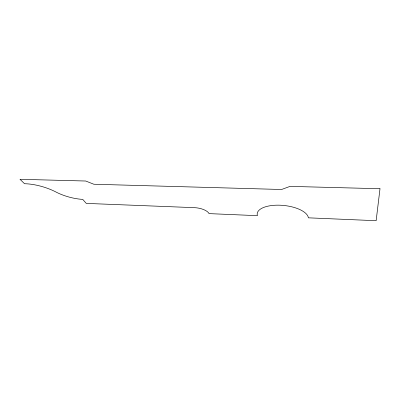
<?xml version="1.0" encoding="UTF-8"?>
<svg xmlns="http://www.w3.org/2000/svg" width="400" height="400" viewBox="0 0 400 400"><rect width="100%" height="100%" fill="white"/><g stroke="black" fill="none" stroke-linecap="round" stroke-linejoin="round"><path stroke-width="0.6" d="M380 188.735L376.14 220.705L308.37 217.83A25.725 10.89 5.8 0 0 280.39 205.22A25.725 10.89 5.8 0 0 257.405 215.67L209.075 213.62A12.095 5.03 9.9 0 0 194.56 207.67L86.27 203.4L82.74 199.395A29.95 12.115 15.9 0 1 55.09 191.565A30.48 11.21 16.4 0 0 24.53 183.72L20 179.295L85.72 181.02L93.85 184.24L281.555 189.495L290.055 186.38L380 188.735"/></g></svg>
